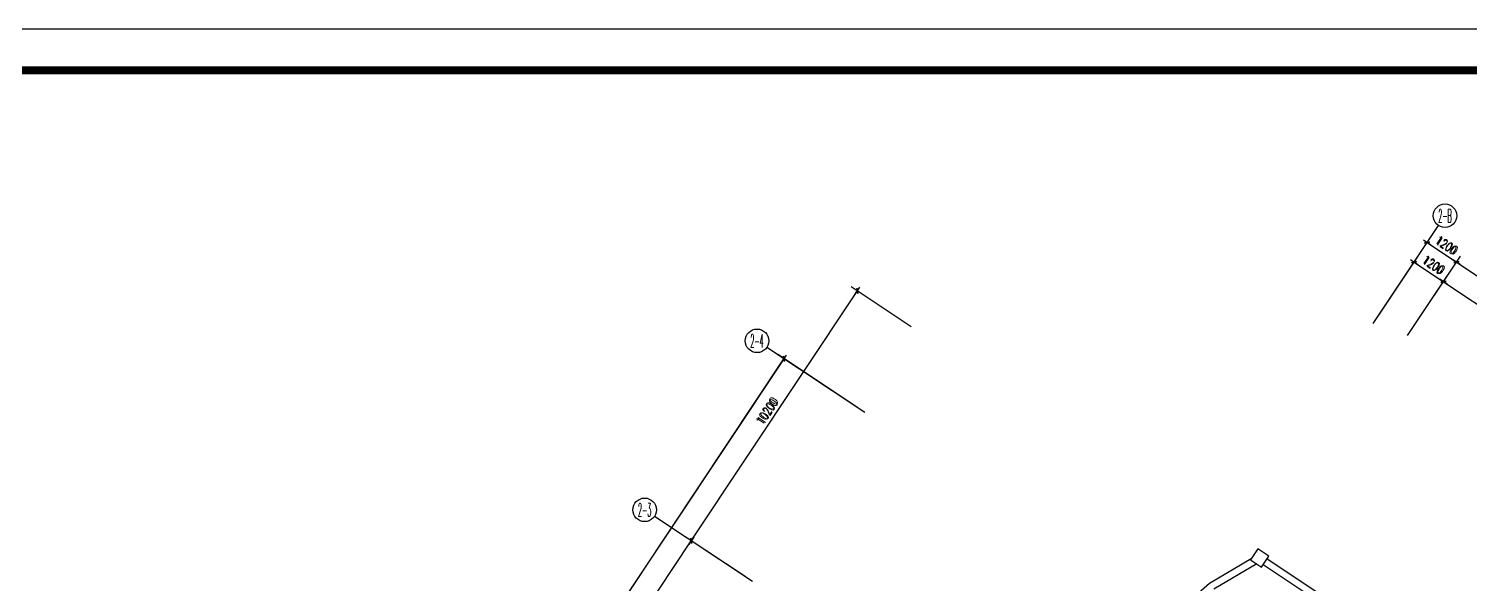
# Model space of a CAD drawing. Extents: x -149393 to 1177518, y -366685 to 296590.
# Drawn here: x 776734 to 825700, y 64440 to 83324 of the extents above; entities that cross this region are included whole.
import ezdxf
from ezdxf.enums import TextEntityAlignment as Align

# ---------------------------------------------------------------- set-up
doc = ezdxf.new("R2010")
doc.units = 0
doc.header["$LTSCALE"] = 1000
doc.header["$MEASUREMENT"] = 0
doc.layers.get('0').update_dxf_attribs({"linetype": 'CONTINUOUS'})
doc.layers.get('Defpoints').update_dxf_attribs({"linetype": 'CONTINUOUS'})
for name, color, linetype in [('AXIS', 3, 'CONTINUOUS'), ('AXIS_TEXT', 7, 'CONTINUOUS'), ('COLUMN', 9, 'CONTINUOUS'), ('PUB_TITLE', 253, 'CONTINUOUS'), ('WALL', 9, 'CONTINUOUS')]:
    doc.layers.add(name, color=color, linetype=linetype)
doc.styles.add('_TCH_AXIS', font='COMPLEX', dxfattribs={"bigfont": 'GBCBIG'})
doc.styles.add('_TCH_DIM_T3', font='SIMPLEX', dxfattribs={"width": 0.705882, "bigfont": 'GBCBIG'})
doc.styles.add('COMPLEX', font='COMPLEX')
doc.styles.add('DIM_FONT', font='SIMPLEX.shx', dxfattribs={"width": 0.8})
doc.dimstyles.new('_TCH_ARCH&&100', dxfattribs={"dimtxt": 297.5, "dimasz": 100, "dimexe": 250, "dimexo": 300, "dimgap": 126.25, "dimtad": 1, "dimdec": 0, "dimzin": 0, "dimdsep": 46, "dimtxsty": '_TCH_DIM_T3', "dimblk": 'ARCHTICK', "dimcen": 0.09, "dimclrt": 7, "dimazin": 2, "dimtfac": 1, "dimtdec": 0, "dimtix": 1, "dimtmove": 2, "dimatfit": 3, "dimfxl": 1, "dimtolj": 1, "dimtzin": 0, "dimarcsym": 0})
doc.dimstyles.new('DIMN', dxfattribs={"dimtxt": 300, "dimasz": 1, "dimexe": 250, "dimexo": 300, "dimgap": 150, "dimtad": 1, "dimdec": 0, "dimdsep": 46, "dimtxsty": 'DIM_FONT', "dimblk": '_DIMX', "dimcen": 2.5, "dimclrt": 7, "dimadec": 0, "dimazin": 0, "dimtfac": 1, "dimtdec": 0, "dimtix": 1, "dimtmove": 2, "dimatfit": 3, "dimldrblk": '_DIMX', "dimfxl": 1, "dimtolj": 1, "dimarcsym": 0})

# ---------------------------------------------------------------- blocks, each defined once
blk = doc.blocks.new('_DIMX')
blk.add_line((-150, 0), (150, 0))
at = {"const_width": 50}
blk.add_lwpolyline([(-70, -70), (70, 70)], dxfattribs=at)
blk = doc.blocks.new('_ArchTick')
at = {"color": 0, "linetype": 'ByBlock', "const_width": 0.4}
blk.add_lwpolyline([(-0.5, -0.5), (0.5, 0.5)], dxfattribs=at)
blk = doc.blocks.new('*D877')
at = {"layer": 'AXIS', "color": 0, "lineweight": -2, "transparency": 16777216}
for p, q in [((823576, 72891), (824932, 74931)), ((824793, 74723), (830790, 70739)), ((829573, 68906), (830929, 70947))]:
    blk.add_line(p, q, dxfattribs=at)
at = {"layer": 'Defpoints', "color": 0, "transparency": 16777216}
for p in [(823410, 72641), (830790, 70739), (829407, 68656)]:
    blk.add_point(p, dxfattribs=at)
at = {"layer": 'AXIS', "color": 0, "lineweight": -2, "transparency": 16777216, "xscale": 100, "yscale": 100, "zscale": 100}
for p, rotation in [((824793, 74723), 146.3999999999997), ((830790, 70739), 326.3999999999997)]:
    blk.add_blockref('_ArchTick', p, dxfattribs=dict(at, rotation=rotation))
at = {"layer": 'AXIS', "color": 7, "transparency": 16777216, "insert": (827944, 72960), "char_height": 297.5, "attachment_point": 5, "rotation": 326.4, "style": '_TCH_DIM_T3'}
blk.add_mtext('\\A1;7200', dxfattribs=at)
blk = doc.blocks.new('*D878')
at = {"layer": 'AXIS', "color": 0, "lineweight": -2, "transparency": 16777216}
for p, q in [((823576, 72891), (825374, 75598)), ((825236, 75389), (831233, 71405)), ((829573, 68906), (831372, 71613))]:
    blk.add_line(p, q, dxfattribs=at)
at = {"layer": 'Defpoints', "color": 0, "transparency": 16777216}
for p in [(823410, 72641), (831233, 71405), (829407, 68656)]:
    blk.add_point(p, dxfattribs=at)
at = {"layer": 'AXIS', "color": 0, "lineweight": -2, "transparency": 16777216, "xscale": 100, "yscale": 100, "zscale": 100}
for p, rotation in [((825236, 75389), 146.3999999999997), ((831233, 71405), 326.3999999999997)]:
    blk.add_blockref('_ArchTick', p, dxfattribs=dict(at, rotation=rotation))
at = {"layer": 'AXIS', "color": 7, "transparency": 16777216, "insert": (828387, 73626), "char_height": 297.5, "attachment_point": 5, "rotation": 326.4, "style": '_TCH_DIM_T3'}
blk.add_mtext('\\A1;7200', dxfattribs=at)
blk = doc.blocks.new('*D879')
at = {"layer": 'AXIS', "color": 0, "lineweight": -2, "transparency": 16777216}
for p, q in [((822576, 73555), (823932, 75595)), ((823576, 72891), (824932, 74931)), ((823794, 75387), (824793, 74723))]:
    blk.add_line(p, q, dxfattribs=at)
at = {"layer": 'Defpoints', "color": 0, "transparency": 16777216}
for p in [(824793, 74723), (822410, 73305), (823410, 72641)]:
    blk.add_point(p, dxfattribs=at)
at = {"layer": 'AXIS', "color": 0, "lineweight": -2, "transparency": 16777216, "xscale": 100, "yscale": 100, "zscale": 100}
for p, rotation in [((823794, 75387), 146.4000000000012), ((824793, 74723), 326.4000000000012)]:
    blk.add_blockref('_ArchTick', p, dxfattribs=dict(at, rotation=rotation))
at = {"layer": 'AXIS', "color": 7, "transparency": 16777216, "insert": (824446, 75284), "char_height": 297.5, "attachment_point": 5, "rotation": 326.4, "style": '_TCH_DIM_T3'}
blk.add_mtext('\\A1;1200', dxfattribs=at)
blk = doc.blocks.new('*D880')
at = {"layer": 'AXIS', "color": 0, "lineweight": -2, "transparency": 16777216}
for p, q in [((822576, 73555), (824375, 76262)), ((824237, 76053), (825236, 75389)), ((823576, 72891), (825374, 75598))]:
    blk.add_line(p, q, dxfattribs=at)
at = {"layer": 'Defpoints', "color": 0, "transparency": 16777216}
for p in [(825236, 75389), (822410, 73305), (823410, 72641)]:
    blk.add_point(p, dxfattribs=at)
at = {"layer": 'AXIS', "color": 0, "lineweight": -2, "transparency": 16777216, "xscale": 100, "yscale": 100, "zscale": 100}
for p, rotation in [((824237, 76053), 146.4000000000012), ((825236, 75389), 326.4000000000012)]:
    blk.add_blockref('_ArchTick', p, dxfattribs=dict(at, rotation=rotation))
at = {"layer": 'AXIS', "color": 7, "transparency": 16777216, "insert": (824889, 75950), "char_height": 297.5, "attachment_point": 5, "rotation": 326.4, "style": '_TCH_DIM_T3'}
blk.add_mtext('\\A1;1200', dxfattribs=at)
blk = doc.blocks.new('*D881')
at = {"layer": 'AXIS', "color": 0, "lineweight": -2, "transparency": 16777216}
for p, q in [((806715, 73194), (804674, 74550)), ((799238, 65916), (804882, 74412)), ((801070, 64699), (799029, 66054))]:
    blk.add_line(p, q, dxfattribs=at)
at = {"layer": 'Defpoints', "color": 0, "transparency": 16777216}
for p in [(804882, 74412), (806965, 73028), (801320, 64533)]:
    blk.add_point(p, dxfattribs=at)
at = {"layer": 'AXIS', "color": 0, "lineweight": -2, "transparency": 16777216, "xscale": 100, "yscale": 100, "zscale": 100}
for p, rotation in [((804882, 74412), 56.39999999999981), ((799238, 65916), 236.3999999999998)]:
    blk.add_blockref('_ArchTick', p, dxfattribs=dict(at, rotation=rotation))
at = {"layer": 'AXIS', "color": 7, "transparency": 16777216, "insert": (801831, 70316), "char_height": 297.5, "attachment_point": 5, "rotation": 56.4, "style": '_TCH_DIM_T3'}
blk.add_mtext('\\A1;10200', dxfattribs=at)
blk = doc.blocks.new('*D882')
at = {"layer": 'AXIS', "color": 0, "lineweight": -2, "transparency": 16777216}
for p, q in [((795419, 60169), (799238, 65916)), ((801070, 64699), (799029, 66054)), ((797252, 58951), (795211, 60307))]:
    blk.add_line(p, q, dxfattribs=at)
at = {"layer": 'Defpoints', "color": 0, "transparency": 16777216}
for p in [(799238, 65916), (801320, 64533), (797502, 58785)]:
    blk.add_point(p, dxfattribs=at)
at = {"layer": 'AXIS', "color": 0, "lineweight": -2, "transparency": 16777216, "xscale": 100, "yscale": 100, "zscale": 100}
for p, rotation in [((799238, 65916), 56.40000000000044), ((795419, 60169), 236.4000000000005)]:
    blk.add_blockref('_ArchTick', p, dxfattribs=dict(at, rotation=rotation))
at = {"layer": 'AXIS', "color": 7, "transparency": 16777216, "insert": (797099, 63195), "char_height": 297.5, "attachment_point": 5, "rotation": 56.4, "style": '_TCH_DIM_T3'}
blk.add_mtext('\\A1;6900', dxfattribs=at)
blk = doc.blocks.new('*D884')
at = {"layer": 'AXIS', "color": 0, "lineweight": -2, "transparency": 16777216}
for p, q in [((790935, 54864), (802390, 72106)), ((804888, 70446), (802181, 72244)), ((793433, 53204), (790726, 55003))]:
    blk.add_line(p, q, dxfattribs=at)
at = {"layer": 'Defpoints', "color": 0, "transparency": 16777216}
for p in [(802390, 72106), (805138, 70280), (793683, 53038)]:
    blk.add_point(p, dxfattribs=at)
at = {"layer": 'AXIS', "color": 0, "lineweight": -2, "transparency": 16777216, "xscale": 100, "yscale": 100, "zscale": 100}
for p, rotation in [((802390, 72106), 56.39999999999999), ((790935, 54864), 236.4)]:
    blk.add_blockref('_ArchTick', p, dxfattribs=dict(at, rotation=rotation))
at = {"layer": 'AXIS', "color": 7, "transparency": 16777216, "insert": (796433, 63637), "char_height": 297.5, "attachment_point": 5, "rotation": 56.4, "style": '_TCH_DIM_T3'}
blk.add_mtext('\\A1;20700', dxfattribs=at)
blk = doc.blocks.new('_AXISO')
blk.add_circle((0, 0), 0.5)
at = {"layer": 'AXIS_TEXT', "style": 'COMPLEX', "width": 1.041667}
blk.add_attdef('A', text='', height=0.56, dxfattribs=at).set_placement((-0.25, -0.28), (0.25, -0.28), align=Align.FIT)
blk = doc.blocks.new('_FZHK')
blk.add_lwpolyline([(-0.5, -0.5), (0.5, -0.5), (0.5, 0.5), (-0.5, 0.5)], close=True)

msp = doc.modelspace()

# ---------------------------------------------------------------- linework, layer by layer
at = {"layer": 'AXIS'}
for p, q in [((822410.4, 73304.7), (824624, 76636.4)), ((805138.4, 70279.7), (801806.7, 72493.3)), ((801320, 64532.6), (797988.3, 66746.1))]:
    msp.add_line(p, q, dxfattribs=at)
msp.add_circle((824845.4, 76969.6), 400, dxfattribs=at)
at = {"layer": 'PUB_TITLE'}
msp.add_lwpolyline([(731849.9, 83323.9), (850649.9, 83323.9), (850649.9, -684.6), (731849.9, -684.6)], close=True, dxfattribs=at)
at = {"layer": 'PUB_TITLE', "const_width": 270.7}
msp.add_lwpolyline([(738921.3, 81909.6), (849235.6, 81909.6), (849235.6, 729.6), (738921.3, 729.6), (738921.3, 81909.6)], close=True, dxfattribs=at)
at = {"layer": 'WALL', "color": 59}
for p, q in [((818261.3, 65297.9), (816846.5, 64468.4)), ((818447.6, 65128.9), (816987.8, 64273)), ((818806.2, 65304.9), (823428.9, 62233.5)), ((818673.4, 65105), (823296.1, 62033.6)), ((816846.5, 64468.4), (815771.9, 63522.3))]:
    msp.add_line(p, q, dxfattribs=at)

# ---------------------------------------------------------------- block references
at = {"layer": 'AXIS'}
ref = msp.add_blockref('_AXISO', (801473.5, 72714.6), dxfattribs=dict(at, xscale=800, yscale=800, zscale=800))
ref.add_attrib('A', '2-4', dxfattribs={"layer": 'AXIS_TEXT', "height": 452.55, "style": '_TCH_AXIS', "width": 0.33871}).set_placement((801247.2, 72488.4), (801699.8, 72488.4), align=Align.FIT)
ref = msp.add_blockref('_AXISO', (797655.1, 66967.5), dxfattribs=dict(at, xscale=800, yscale=800, zscale=800))
ref.add_attrib('A', '2-3', dxfattribs={"layer": 'AXIS_TEXT', "height": 452.55, "style": '_TCH_AXIS', "width": 0.35}).set_placement((797428.8, 66741.2), (797881.4, 66741.2), align=Align.FIT)
at = {"layer": 'COLUMN', "color": 59, "xscale": 449.9999999999738, "yscale": 449.9999999999738, "zscale": 449.9999999999738, "rotation": 326.3999999999982}
msp.add_blockref('_FZHK', (818552.4, 65329.4), dxfattribs=at)

# ---------------------------------------------------------------- texts
at = {"layer": 'AXIS', "color": 7, "style": '_TCH_AXIS', "width": 0.333333}
msp.add_text('2-B', height=452.55, dxfattribs=at).set_placement((824619.1, 76743.3), (825071.6, 76743.3), align=Align.FIT)

# ---------------------------------------------------------------- dimensions: what is measured, and where the dimension line sits
at = {"layer": 'AXIS'}
for p1, p2, distance in [((822410.4, 73304.7), (823409.9, 72640.7), 3300), ((822410.4, 73304.7), (823409.9, 72640.7), 2500), ((823409.9, 72640.7), (829407, 68656.3), 3300), ((823409.9, 72640.7), (829407, 68656.3), 2500), ((801320, 64532.6), (806964.6, 73028.4), 2500), ((793683.2, 53038.2), (805138.4, 70279.7), 3300), ((797501.6, 58785.4), (801320, 64532.6), 2500)]:
    msp.add_aligned_dim(p1=p1, p2=p2, distance=distance, dimstyle='DIMN', dxfattribs=at).render()
for p1, p2, distance, picture, middle in [((822410.4, 73304.7), (823409.9, 72640.7), 3300, '*D880', (824888.6, 75950.4)), ((822410.4, 73304.7), (823409.9, 72640.7), 2500, '*D879', (824445.9, 75284.1)), ((823409.9, 72640.7), (829407, 68656.3), 3300, '*D878', (828386.8, 73626.2)), ((823409.9, 72640.7), (829407, 68656.3), 2500, '*D877', (827944.1, 72959.8)), ((801320, 64532.6), (806964.6, 73028.4), 2500, '*D881', (801830.9, 70316.1)), ((793683.2, 53038.2), (805138.4, 70279.7), 3300, '*D884', (796433.1, 63637.4)), ((797501.6, 58785.4), (801320, 64532.6), 2500, '*D882', (797099.4, 63194.6))]:
    dim = msp.add_aligned_dim(p1=p1, p2=p2, distance=distance, dimstyle='_TCH_ARCH&&100', dxfattribs=at)
    dim.commit()
    dim.dimension.update_dxf_attribs({"geometry": picture, "text_midpoint": middle})

doc.saveas('drawing.dxf')
